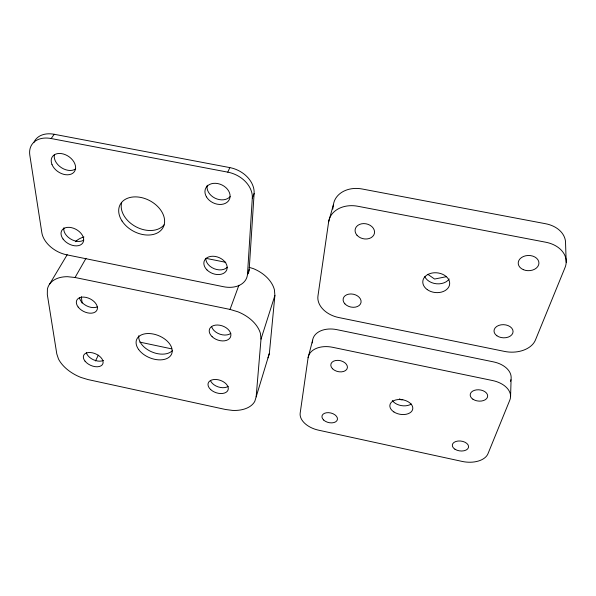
<?xml version="1.0" encoding="UTF-8"?>
<svg xmlns="http://www.w3.org/2000/svg" width="596" height="596" viewBox="0 0 596 596"><rect width="100%" height="100%" fill="white"/><g stroke="black" fill="none" stroke-linecap="round" stroke-linejoin="round"><path stroke-width="0.89" d="M510.586 396.131L511.159 377.365A23.043 15.138 5 0 0 493.451 361.876L336.762 329.633A22.074 15.004 13.4 0 0 312.624 340.227L308.095 357.742L300.183 413.095A21.016 13.037 13.8 0 0 318.51 430.17L462.101 461.416A21.843 13.179 7.3 0 0 487.997 453.675L509.848 400.035A23.52 15.123 5.4 0 0 492.505 380.531L332.628 347.297A22.521 14.982 13.6 0 0 308.095 357.742M54.236 134.286L51.159 138.533A26.671 18.528 34.2 0 0 29.822 155.221L41.839 232.716A24.317 16.062 29.8 0 0 66.536 254.768L223.507 286.721A24.093 17.135 21.4 0 0 247.496 274.16L252.309 198.11L254.12 193.476A26.008 20.018 24.5 0 0 229.81 167.603L54.236 134.286A26.507 18.513 34.4 0 0 33.875 142.489M248.115 273.795A23.959 17.128 21.5 0 0 249.195 269.444L254.12 193.476M256.146 396.862L261.003 339.154L260.43 333.469A33.771 22.484 19.4 0 0 237.975 311.82L230.041 309.421L75.051 277.498L67.475 276.686A33.838 21.3 26.6 0 0 47.404 289.157L47.315 294.566L56.799 353.935L58.475 358.963A31.432 18.7 24.4 0 0 81.026 377.462L87.932 379.555L225.444 409.474L232.529 410.413A31.491 19.586 18.4 0 0 254.797 401.346L269.362 353.361L274.89 295.512L274.428 289.857A32.087 22.544 19.7 0 0 253.345 268.61L249.165 267.351M328.649 221.772L317.959 295.988A24.205 17.321 13.2 0 0 338.729 317.534L504.559 351.424A25.442 17.44 2.9 0 0 535.439 340.011L565.03 267.574A27.826 20.391 -1.2 0 0 545.742 242.222L357.824 206.261A26.224 20.346 12.8 0 0 328.649 221.772L333.447 204.54A25.628 20.249 12.6 0 1 362.048 188.977L545.586 223.731A27.185 20.271 -2 0 1 565.567 243.555L566.2 262.277M312.23 342.961L312.624 340.227M332.777 209.107L333.447 204.54M267.999 357.891L269.362 353.361M261.003 339.154L274.89 295.512M247.496 274.16L249.195 269.444M230.041 309.421L238.877 285.298M252.309 198.11A26.179 20.04 24.4 0 0 227.814 172.155L229.81 167.603M95.487 360.938L98.34 355.171M75.051 277.498L86.01 258.314M49.662 284.031L67.199 254.693M446.27 276.7L434.588 279.047L427.853 274.339M402.822 399.573L401.033 399.819L399.491 398.828M51.159 138.533L227.814 172.155M205.762 258.299L225.787 262.315M139.866 342.126L171.596 348.854M81.339 296.666L82.121 303.088M75.692 168.869A13.216 9.275 33.9 0 1 61.395 167.677A13.216 9.275 33.9 0 1 54.34 154.982M230.145 196.605A13 9.946 25.1 0 1 214.977 198.148A13 9.946 25.1 0 1 207.259 185.252M227.262 267.254A12.032 8.597 22.1 0 1 214.143 268.707A12.032 8.597 22.1 0 1 205.799 258.508M83.686 240.158A12.129 8.113 29.7 0 1 70.365 238.84A12.129 8.113 29.7 0 1 63.891 227.754M164.056 224.856A24.19 17.306 28.1 0 1 136.119 226.86A24.19 17.306 28.1 0 1 121.673 202.655M510.914 379.749A23.043 15.138 5 0 1 510.429 381.284M411.292 404.006A11.488 7.383 9.7 0 1 392.324 400.527M103.458 360.386A10.423 6.28 24.3 0 1 93.393 359.753A10.423 6.28 24.3 0 1 86.323 352.601M97.222 306.918A11.16 7.092 26.3 0 1 86.271 305.673A11.16 7.092 26.3 0 1 79.447 297.449M230.823 333.358A11.138 7.443 19.9 0 1 220.058 334.229A11.138 7.443 19.9 0 1 211.759 326.981M228.268 386.32A10.437 6.549 18.8 0 1 218.188 386.893A10.437 6.549 18.8 0 1 210.388 380.367M172.333 350.701A18.804 11.95 22.5 0 1 151.362 351.707A18.804 11.95 22.5 0 1 138.764 335.757M75.424 241.715A32.177 21.404 27.5 0 1 83.954 236.992M449.205 279.002A13.35 9.879 6.2 0 1 436.443 283.778A13.35 9.879 6.2 0 1 424.762 276.589M206.425 196.829A13.082 9.953 25 0 0 228.208 201.21A13.082 9.953 25 0 0 217.935 183.605A13.082 9.953 25 0 0 206.425 196.829M207.013 269.943A12.099 8.597 22 0 0 226.689 270.048A12.099 8.597 22 0 0 212.846 256.235A12.099 8.597 22 0 0 207.013 269.943M51.979 164.481A13.298 9.283 33.7 0 0 72.831 173.205A13.298 9.283 33.7 0 0 65.404 154.714A13.298 9.283 33.7 0 0 51.979 164.481M63.079 239.048A12.203 8.113 29.6 0 0 82.65 243.123A12.203 8.113 29.6 0 0 71.349 227.627A12.203 8.113 29.6 0 0 63.079 239.048M122.024 220.982A24.339 17.321 28 0 0 161.807 229.4A24.339 17.321 28 0 0 141.148 197.507A24.339 17.321 28 0 0 122.024 220.982M454.927 449.205A8.188 4.962 7.5 0 0 468.389 447.738A8.188 4.962 7.5 0 0 458.011 441.033A8.188 4.962 7.5 0 0 454.927 449.205M472.911 399.208A8.776 5.647 5.9 0 0 487.439 397.279A8.776 5.647 5.9 0 0 476.435 389.881A8.776 5.647 5.9 0 0 472.911 399.208M323.583 419.979A7.912 4.917 13.4 0 0 336.926 420.657A7.912 4.917 13.4 0 0 328.605 412.663A7.912 4.917 13.4 0 0 323.583 419.979M332.531 368.753A8.441 5.595 13.1 0 0 346.812 369.252A8.441 5.595 13.1 0 0 337.999 360.349A8.441 5.595 13.1 0 0 332.531 368.753M393.896 411.948A11.6 7.376 9.9 0 0 412.633 409.512A11.6 7.376 9.9 0 0 397.435 399.633A11.6 7.376 9.9 0 0 393.896 411.948M138.644 349.509A18.923 11.927 22.4 0 0 169.949 356.453A18.923 11.927 22.4 0 0 153.872 334.155A18.923 11.927 22.4 0 0 138.644 349.509M212.131 336.703A11.212 7.435 19.8 0 0 230.429 337.194A11.212 7.435 19.8 0 0 217.607 325.014A11.212 7.435 19.8 0 0 212.131 336.703M210.738 389.642A10.505 6.534 18.8 0 0 227.881 390.395A10.505 6.534 18.8 0 0 215.834 379.466A10.505 6.534 18.8 0 0 210.738 389.642M85.042 361.161A10.482 6.265 24.2 0 0 102.147 364.923A10.482 6.265 24.2 0 0 92.514 352.825A10.482 6.265 24.2 0 0 85.042 361.161M78.173 307.059A11.235 7.085 26.2 0 0 96.396 310.978A11.235 7.085 26.2 0 0 86.055 297.404A11.235 7.085 26.2 0 0 78.173 307.059M496.87 335.749A9.536 6.571 3.2 0 0 512.769 333.164A9.536 6.571 3.2 0 0 501.005 324.835A9.536 6.571 3.2 0 0 496.87 335.749M523.31 269.66A10.363 7.614 -0.5 0 0 538.933 263.112A10.363 7.614 -0.5 0 0 523.474 256.474A10.363 7.614 -0.5 0 0 523.31 269.66M344.913 303.863A9.119 6.534 12.5 0 0 360.401 304.087A9.119 6.534 12.5 0 0 350.992 293.962A9.119 6.534 12.5 0 0 344.913 303.863M356.982 235.219A9.827 7.599 11.9 0 0 373.752 235.1A9.827 7.599 11.9 0 0 363.724 223.597A9.827 7.599 11.9 0 0 356.982 235.219M427.257 289.619A13.492 9.894 6.4 0 0 449.399 285.41A13.492 9.894 6.4 0 0 432.04 273.043A13.492 9.894 6.4 0 0 427.257 289.619"/></g></svg>
